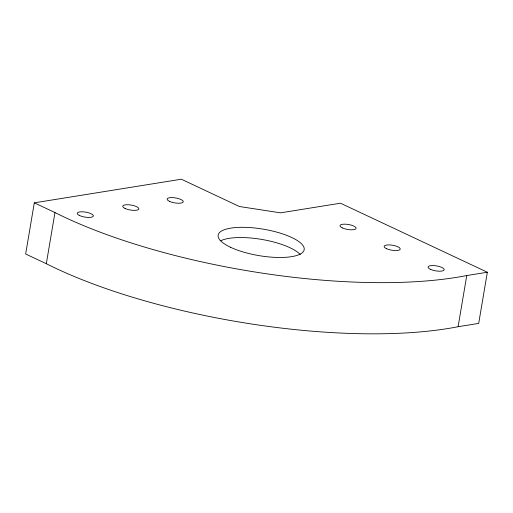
<?xml version="1.0" encoding="UTF-8"?>
<svg xmlns="http://www.w3.org/2000/svg" width="513" height="513" viewBox="0 0 513 513"><rect width="100%" height="100%" fill="white"/><g stroke="black" fill="none" stroke-linecap="round" stroke-linejoin="round"><path stroke-width="0.77" d="M34.307 202.834L25.65 254.006L46.311 263.714A280.765 86.293 9.6 0 0 458.096 326.717L478.693 323.408L487.35 272.236L340.472 203.206L280.515 212.837L239.443 206.527L181.339 179.217L34.307 202.834L54.968 212.549A280.765 86.293 9.6 0 0 466.753 275.545L487.35 272.236M46.311 263.714L54.968 212.549M458.096 326.717L466.753 275.545M220.68 240.777A43.631 13.409 9.6 0 1 262.188 239.5A43.631 13.409 9.6 0 1 300.265 254.544M230.606 247.304A43.631 13.409 9.6 0 0 302.734 252.3A43.631 13.409 9.6 0 0 250.139 227.586A43.631 13.409 9.6 0 0 230.606 247.304M386.456 248.645A8.182 2.514 9.6 0 0 399.98 249.581A8.182 2.514 9.6 0 0 390.124 244.951A8.182 2.514 9.6 0 0 386.456 248.645M125.069 208.47A8.182 2.514 9.6 0 0 138.593 209.407A8.182 2.514 9.6 0 0 128.731 204.77A8.182 2.514 9.6 0 0 125.069 208.47M430.407 269.306A8.182 2.514 9.6 0 0 443.931 270.242A8.182 2.514 9.6 0 0 434.069 265.606A8.182 2.514 9.6 0 0 430.407 269.306M342.331 227.907A8.182 2.514 9.6 0 0 355.855 228.843A8.182 2.514 9.6 0 0 345.993 224.207A8.182 2.514 9.6 0 0 342.331 227.907M169.47 201.333A8.182 2.514 9.6 0 0 182.994 202.276A8.182 2.514 9.6 0 0 173.131 197.64A8.182 2.514 9.6 0 0 169.47 201.333M79.291 215.402A8.182 2.514 9.6 0 0 92.975 216.576A8.182 2.514 9.6 0 0 83.613 211.869A8.182 2.514 9.6 0 0 79.291 215.402"/></g></svg>
